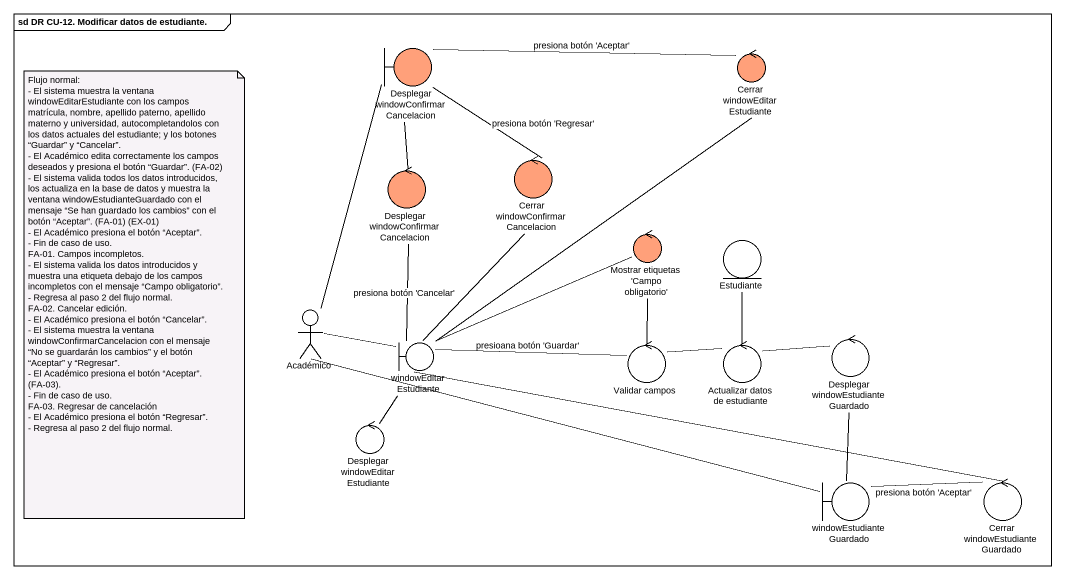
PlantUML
@startuml
mainframe sd DR CU-12. Modificar datos de estudiante.
boundary "Desplegar windowConfirmarCancelacion" as Desplegar #FFA07A
control "Cerrar windowEditarEstudiante" as Cerrar_windowEditarEstudiant #FFA07A
control "Desplegar windowConfirmarCancelacion" as Desplegar_2 #FFA07A
control "Cerrar windowConfirmarCancelacion" as Cerrar_windowConfirmarCancel #FFA07A
control "Mostrar etiquetas 'Campo obligatorio'" as Mostrar_etiquetas_Campo #FFA07A
entity Estudiante
actor Académico
boundary windowEditarEstudiante
control "Validar campos" as Validar_campos
control "Actualizar datos de estudiante" as Actualizar_datos_de
control "Desplegar windowEstudianteGuardado" as Desplegar_3
control "Desplegar windowEditarEstudiante" as Desplegar_4
boundary windowEstudianteGuardado
control "Cerrar windowEstudianteGuardado" as Cerrar_windowEstudianteGuard
Desplegar -right- Cerrar_windowEditarEstudiant : presiona botón 'Aceptar'
Cerrar_windowEditarEstudiant -- windowEditarEstudiante
Desplegar_2 -up- Desplegar
Cerrar_windowConfirmarCancel -up- Desplegar : presiona botón 'Regresar'
Cerrar_windowConfirmarCancel -- windowEditarEstudiante
Mostrar_etiquetas_Campo -left- windowEditarEstudiante
Mostrar_etiquetas_Campo -- Validar_campos
Académico -up- Desplegar
Académico -right- windowEditarEstudiante
Académico -right- windowEstudianteGuardado
windowEditarEstudiante -up- Desplegar_2 : presiona botón 'Cancelar'
windowEditarEstudiante -right- Validar_campos : presioana botón 'Guardar'
windowEditarEstudiante -right- Cerrar_windowEstudianteGuard
Validar_campos -right- Actualizar_datos_de
Actualizar_datos_de -up- Estudiante
Actualizar_datos_de -right- Desplegar_3
Desplegar_3 -- windowEstudianteGuardado
Desplegar_4 -up- windowEditarEstudiante
windowEstudianteGuardado -right- Cerrar_windowEstudianteGuard : presiona botón 'Aceptar'
note as N1
  Flujo normal:
  - El sistema muestra la ventana windowEditarEstudiante con los campos matrícula, nombre, apellido paterno, apellido materno y universidad, autocompletandolos con los datos actuales del estudiante; y los botones “Guardar” y “Cancelar”.
  - El Académico edita correctamente los campos deseados y presiona el botón “Guardar”. (FA-02)
  - El sistema valida todos los datos introducidos, los actualiza en la base de datos y muestra la ventana windowEstudianteGuardado con el mensaje “Se han guardado los cambios” con el botón “Aceptar”. (FA-01) (EX-01)
  - El Académico presiona el botón “Aceptar”.
  - Fin de caso de uso.
  FA-01. Campos incompletos.
  - El sistema valida los datos introducidos y muestra una etiqueta debajo de los campos incompletos con el mensaje “Campo obligatorio”.
  - Regresa al paso 2 del flujo normal.
  FA-02. Cancelar edición.
  - El Académico presiona el botón “Cancelar”.
  - El sistema muestra la ventana windowConfirmarCancelacion con el mensaje “No se guardarán los cambios” y el botón “Aceptar” y “Regresar”.
  - El Académico presiona el botón “Aceptar”. (FA-03).
  - Fin de caso de uso.
  FA-03. Regresar de cancelación
  - El Académico presiona el botón “Regresar”.
  - Regresa al paso 2 del flujo normal.
end note
@enduml
